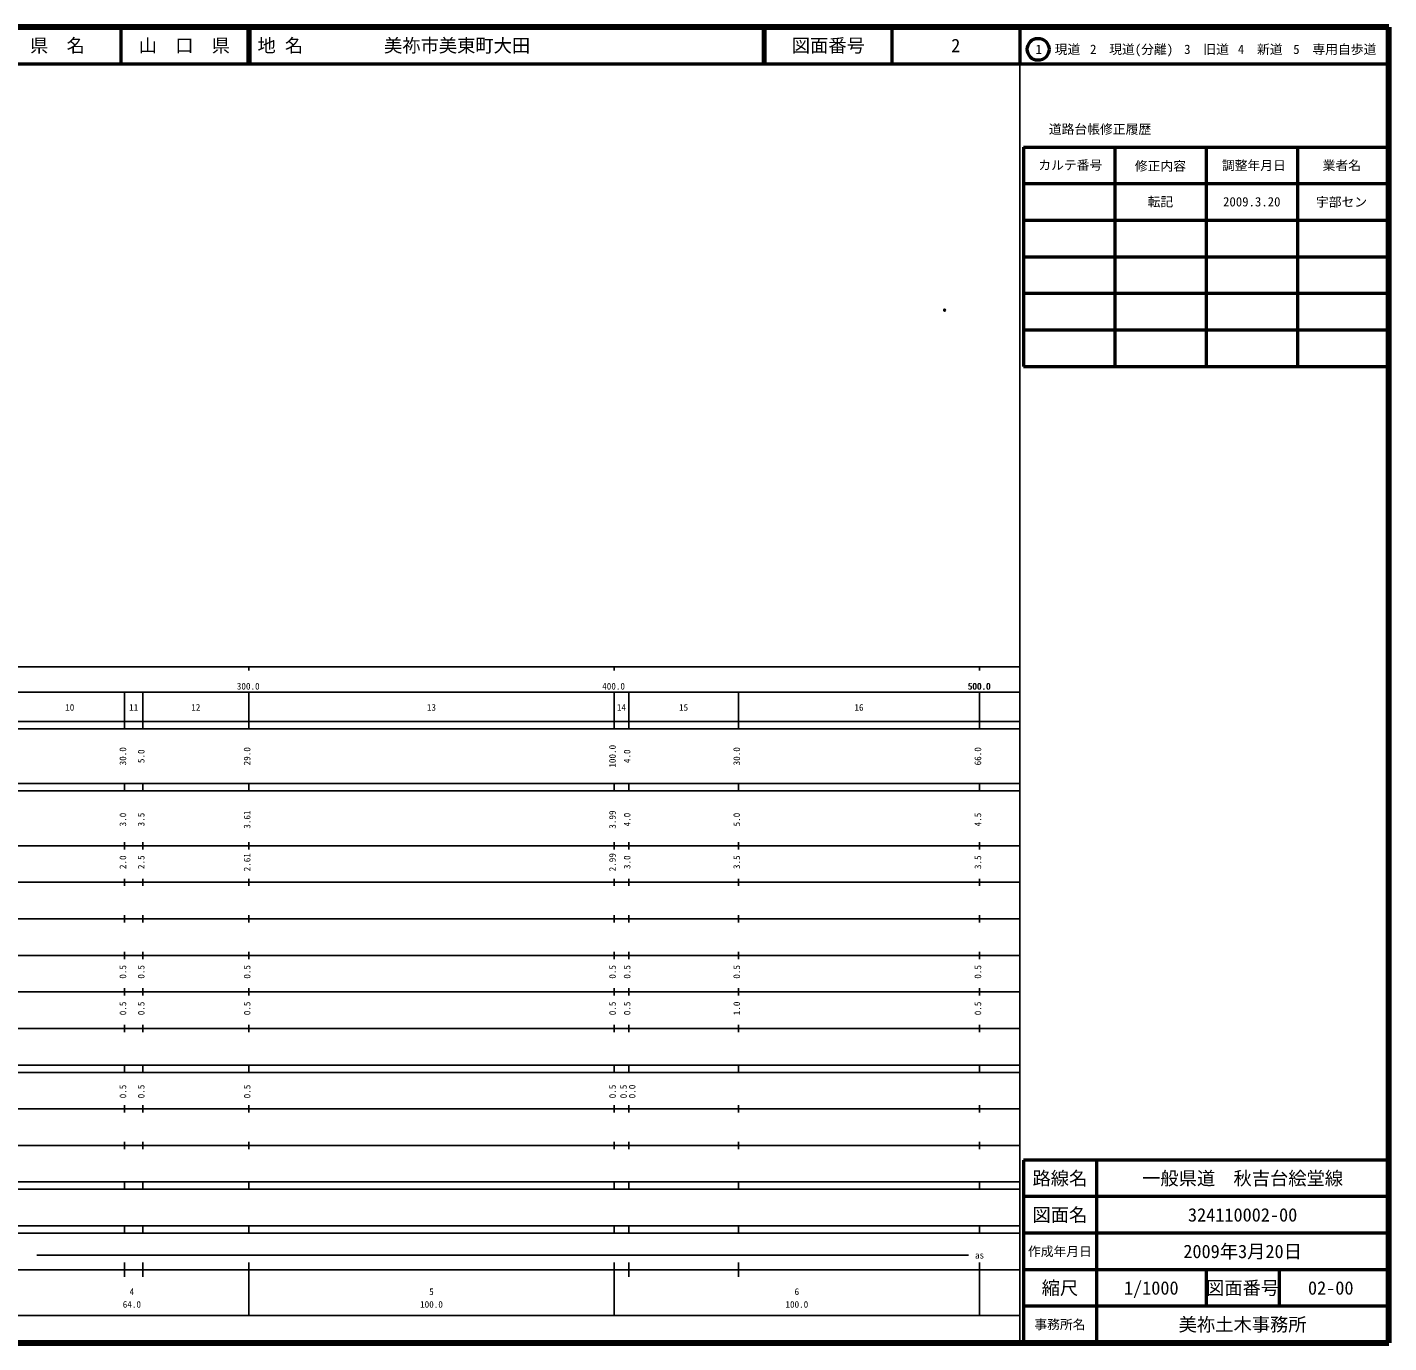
# Model space of a CAD drawing. Units: millimetres on the paper. Extents: x 40 to 680, y 20 to 380.
# Drawn here: x 307.4 to 680, y 20 to 380 of the extents above; entities that cross this region are included whole.
import ezdxf
from ezdxf.enums import TextEntityAlignment as Align

# ---------------------------------------------------------------- set-up
doc = ezdxf.new("R2010")
doc.units = ezdxf.units.MM
doc.header["$PDMODE"] = 32
doc.header["$PDSIZE"] = 0.5
doc.layers.add('M-OTRS', color=6, linetype='Continuous')
doc.layers.add('M-TTL-TXT', color=7, linetype='Continuous')
for name, color, linetype, lineweight in [('M-TTL', 2, 'Continuous', 140), ('M-TTL-BAND', 7, 'Continuous', 25), ('M-TTL-FRAM', 2, 'Continuous', 50), ('M-TTL-LINE', 7, 'Continuous', 50)]:
    doc.layers.add(name, color=color, linetype=linetype, lineweight=lineweight)
doc.styles.add('ＭＳ ゴシック', font='')
doc.styles.get('ＭＳ ゴシック').set_extended_font_data('MS Gothic')

msp = doc.modelspace()

# ---------------------------------------------------------------- linework, layer by layer
at = {"layer": 'M-OTRS'}
msp.add_point((558.439, 302.589), dxfattribs=at)
at = {"layer": 'M-TTL'}
for p, q in [((680, 380), (40, 380)), ((680, 20), (680, 380)), ((40, 20), (680, 20))]:
    msp.add_line(p, q, dxfattribs=at)
at = {"layer": 'M-TTL-BAND'}
for p, q in [((579, 20), (579, 370)), ((40, 205), (579, 205)), ((368, 205), (368, 204)), ((468, 205), (468, 204)), ((568, 205), (568, 204)), ((68, 198), (579, 198)), ((334, 188), (334, 198)), ((339, 188), (339, 198)), ((368, 188), (368, 198)), ((468, 188), (468, 198)), ((472, 188), (472, 198)), ((502, 188), (502, 198)), ((568, 188), (568, 198)), ((40, 190), (579, 190)), ((40, 188), (579, 188)), ((40, 173), (579, 173)), ((334, 171), (334, 173)), ((339, 171), (339, 173)), ((368, 171), (368, 173)), ((468, 171), (468, 173)), ((472, 171), (472, 173)), ((502, 171), (502, 173)), ((568, 171), (568, 173)), ((40, 171), (579, 171)), ((334, 155), (334, 157)), ((339, 155), (339, 157)), ((368, 155), (368, 157)), ((468, 155), (468, 157)), ((472, 155), (472, 157)), ((502, 155), (502, 157)), ((568, 155), (568, 157)), ((40, 156), (579, 156)), ((46, 146), (579, 146)), ((334, 145), (334, 147)), ((339, 145), (339, 147)), ((368, 145), (368, 147)), ((468, 145), (468, 147)), ((472, 145), (472, 147)), ((502, 145), (502, 147)), ((568, 145), (568, 147)), ((52, 136), (579, 136)), ((334, 135), (334, 137)), ((339, 135), (339, 137)), ((368, 135), (368, 137)), ((468, 135), (468, 137)), ((472, 135), (472, 137)), ((502, 135), (502, 137)), ((568, 135), (568, 137)), ((334, 125), (334, 127)), ((339, 125), (339, 127)), ((368, 125), (368, 127)), ((468, 125), (468, 127)), ((472, 125), (472, 127)), ((502, 125), (502, 127)), ((568, 125), (568, 127)), ((46, 126), (579, 126)), ((52, 116), (579, 116)), ((334, 115), (334, 117)), ((339, 115), (339, 117)), ((368, 115), (368, 117)), ((468, 115), (468, 117)), ((472, 115), (472, 117)), ((502, 115), (502, 117)), ((568, 115), (568, 117)), ((46, 106), (579, 106)), ((334, 105), (334, 107)), ((339, 105), (339, 107)), ((368, 105), (368, 107)), ((468, 105), (468, 107)), ((472, 105), (472, 107)), ((502, 105), (502, 107)), ((568, 105), (568, 107)), ((40, 96), (579, 96)), ((40, 94), (579, 94)), ((334, 94), (334, 96)), ((339, 94), (339, 96)), ((368, 94), (368, 96)), ((468, 94), (468, 96)), ((472, 94), (472, 96)), ((502, 94), (502, 96)), ((568, 94), (568, 96)), ((49, 84), (579, 84)), ((334, 83), (334, 85)), ((339, 83), (339, 85)), ((368, 83), (368, 85)), ((468, 83), (468, 85)), ((472, 83), (472, 85)), ((502, 83), (502, 85)), ((568, 83), (568, 85)), ((334, 73), (334, 75)), ((339, 73), (339, 75)), ((368, 73), (368, 75)), ((468, 73), (468, 75)), ((472, 73), (472, 75)), ((502, 73), (502, 75)), ((568, 73), (568, 75)), ((40, 74), (579, 74)), ((40, 64), (579, 64)), ((334, 62), (334, 64)), ((339, 62), (339, 64)), ((368, 62), (368, 64)), ((468, 62), (468, 64)), ((472, 62), (472, 64)), ((502, 62), (502, 64)), ((568, 62), (568, 64)), ((40, 62), (579, 62)), ((40, 52), (579, 52)), ((40, 50), (579, 50)), ((334, 50), (334, 52)), ((339, 50), (339, 52)), ((368, 50), (368, 52)), ((468, 50), (468, 52)), ((472, 50), (472, 52)), ((502, 50), (502, 52)), ((568, 50), (568, 52)), ((310, 44), (565, 44)), ((334, 38), (334, 42)), ((339, 38), (339, 42)), ((368, 27.5), (368, 42)), ((468, 27.5), (468, 42)), ((472, 38), (472, 42)), ((502, 38), (502, 42)), ((568, 27.5), (568, 42)), ((40, 40), (579, 40)), ((68, 27.5), (579, 27.5))]:
    msp.add_line(p, q, dxfattribs=at)
at = {"layer": 'M-TTL-FRAM'}
for p, q in [((580, 347.197), (580, 287.197)), ((580, 347.197), (680, 347.197)), ((580, 287.197), (680, 287.197)), ((680, 70), (580, 70)), ((580, 70), (580, 20))]:
    msp.add_line(p, q, dxfattribs=at)
at = {"layer": 'M-TTL-LINE'}
for p, q in [((333, 380), (333, 370)), ((367.75, 380), (367.75, 370)), ((368.25, 380), (368.25, 370)), ((508.747, 380), (508.747, 370)), ((509.247, 380), (509.247, 370)), ((543.997, 380), (543.997, 370)), ((579, 380), (579, 370)), ((40, 370), (680, 370)), ((605, 347.197), (605, 287.197)), ((630, 347.197), (630, 287.197)), ((655, 347.197), (655, 287.197)), ((580, 337.197), (680, 337.197)), ((580, 327.197), (680, 327.197)), ((580, 317.197), (680, 317.197)), ((580, 307.197), (680, 307.197)), ((580, 297.197), (680, 297.197)), ((600, 70), (600, 20)), ((680, 60), (580, 60)), ((680, 50), (580, 50)), ((680, 40), (580, 40)), ((630, 40), (630, 30)), ((650, 40), (650, 30)), ((680, 30), (580, 30))]:
    msp.add_line(p, q, dxfattribs=at)
msp.add_circle((584.031, 373.958), 3, dxfattribs=at)

# ---------------------------------------------------------------- texts
at = {"layer": 'M-TTL-BAND', "style": 'ＭＳ ゴシック'}
for s, p in [('300.0', (367.844, 198.195)), ('400.0', (467.844, 198.195)), ('500.0', (567.844, 198.195)), ('500.0', (568, 198.195)), ('10', (319, 192.405)), ('11', (336.5, 192.405)), ('12', (353.5, 192.405)), ('13', (418, 192.405)), ('14', (470, 192.405)), ('15', (487, 192.405)), ('16', (535, 192.405)), ('as', (568, 42.5)), ('4', (336, 32.523)), ('5', (418, 32.523)), ('6', (518, 32.523)), ('64.0', (336, 29.033)), ('100.0', (418, 29.033)), ('100.0', (518, 29.033))]:
    msp.add_text(s, height=1.833, dxfattribs=at).set_placement(p, align=Align.BOTTOM_CENTER)
for s, p in [('30.0', (335, 180.5)), ('29.0', (369, 180.5)), ('100.0', (469, 180.5)), ('30.0', (503, 180.5)), ('66.0', (569, 180.5)), ('5.0', (340, 180.5)), ('4.0', (473, 180.5)), ('3.0', (335, 163.174)), ('3.5', (340, 163.174)), ('3.61', (369, 163.174)), ('3.99', (469, 163.174)), ('4.0', (473, 163.174)), ('5.0', (503, 163.174)), ('4.5', (569, 163.174)), ('2.0', (335, 151.5)), ('2.5', (340, 151.5)), ('2.61', (369, 151.5)), ('2.99', (469, 151.5)), ('3.0', (473, 151.5)), ('3.5', (503, 151.5)), ('3.5', (569, 151.5)), ('0.5', (335, 121.5)), ('0.5', (340, 121.5)), ('0.5', (369, 121.5)), ('0.5', (469, 121.5)), ('0.5', (473, 121.5)), ('0.5', (503, 121.5)), ('0.5', (569, 121.5)), ('0.5', (335, 111.5)), ('0.5', (340, 111.5)), ('0.5', (369, 111.5)), ('0.5', (469, 111.5)), ('0.5', (473, 111.5)), ('1.0', (503, 111.5)), ('0.5', (569, 111.5)), ('0.5', (335, 88.764)), ('0.5', (340, 88.764)), ('0.5', (369, 88.764)), ('0.5', (469, 88.764)), ('0.5', (472, 88.764)), ('0.0', (474.37, 88.764))]:
    msp.add_text(s, height=1.833, rotation=90, dxfattribs=at).set_placement(p, align=Align.BOTTOM_CENTER)
at = {"layer": 'M-TTL-TXT', "style": 'ＭＳ ゴシック'}
for s, height, p in [('県\u3000名', 3.666, (315.625, 375)), ('山\u3000口\u3000県', 3.666, (350.375, 375)), ('図面番号', 3.666, (526.622, 375)), ('2', 3.666, (561.497, 375)), ('1\u3000現道', 2.566, (589.448, 373.958)), ('2\u3000現道(分離)', 2.566, (609.619, 373.958)), ('3\u3000旧道', 2.566, (630.121, 373.958)), ('4\u3000新道', 2.566, (644.824, 373.958)), ('5\u3000専用自歩道', 2.566, (665.228, 373.958)), ('道路台帳修正履歴', 2.566, (600.968, 352.113)), ('カルテ番号', 2.566, (592.839, 342.277)), ('修正内容', 2.566, (617.509, 342.023)), ('調整年月日', 2.566, (643.089, 342.197)), ('業者名', 2.566, (667.134, 342.197)), ('転記', 2.566, (617.5, 332.245)), ('2009.3.20', 2.566, (642.5, 332.245)), ('宇部セン', 2.566, (667.077, 332.189)), ('路線名', 3.666, (590, 65)), ('路線名', 3.666, (590, 65)), ('一般県道\u3000秋吉台絵堂線', 3.666, (640, 65)), ('図面名', 3.666, (590, 55)), ('図面名', 3.666, (590, 55)), ('324110002-00', 3.666, (640, 55)), ('作成年月日', 2.566, (590, 45)), ('作成年月日', 2.566, (590, 45)), ('2009年3月20日', 3.666, (640, 45)), ('縮尺', 3.666, (590, 35)), ('縮尺', 3.666, (590, 35)), ('図面番号', 3.666, (640, 35)), ('図面番号', 3.666, (640, 35)), ('1/1000', 3.666, (615, 35)), ('02-00', 3.666, (664.125, 35)), ('事務所名', 2.566, (590, 25)), ('事務所名', 2.566, (590, 25)), ('美祢土木事務所', 3.666, (640, 25))]:
    msp.add_text(s, height=height, dxfattribs=at).set_placement(p, align=Align.MIDDLE_CENTER)
for s, p in [('地 名', (370.38, 375)), ('美祢市美東町大田', (405.024, 375))]:
    msp.add_text(s, height=3.666, dxfattribs=at).set_placement(p, align=Align.MIDDLE_LEFT)

doc.saveas('drawing.dxf')
